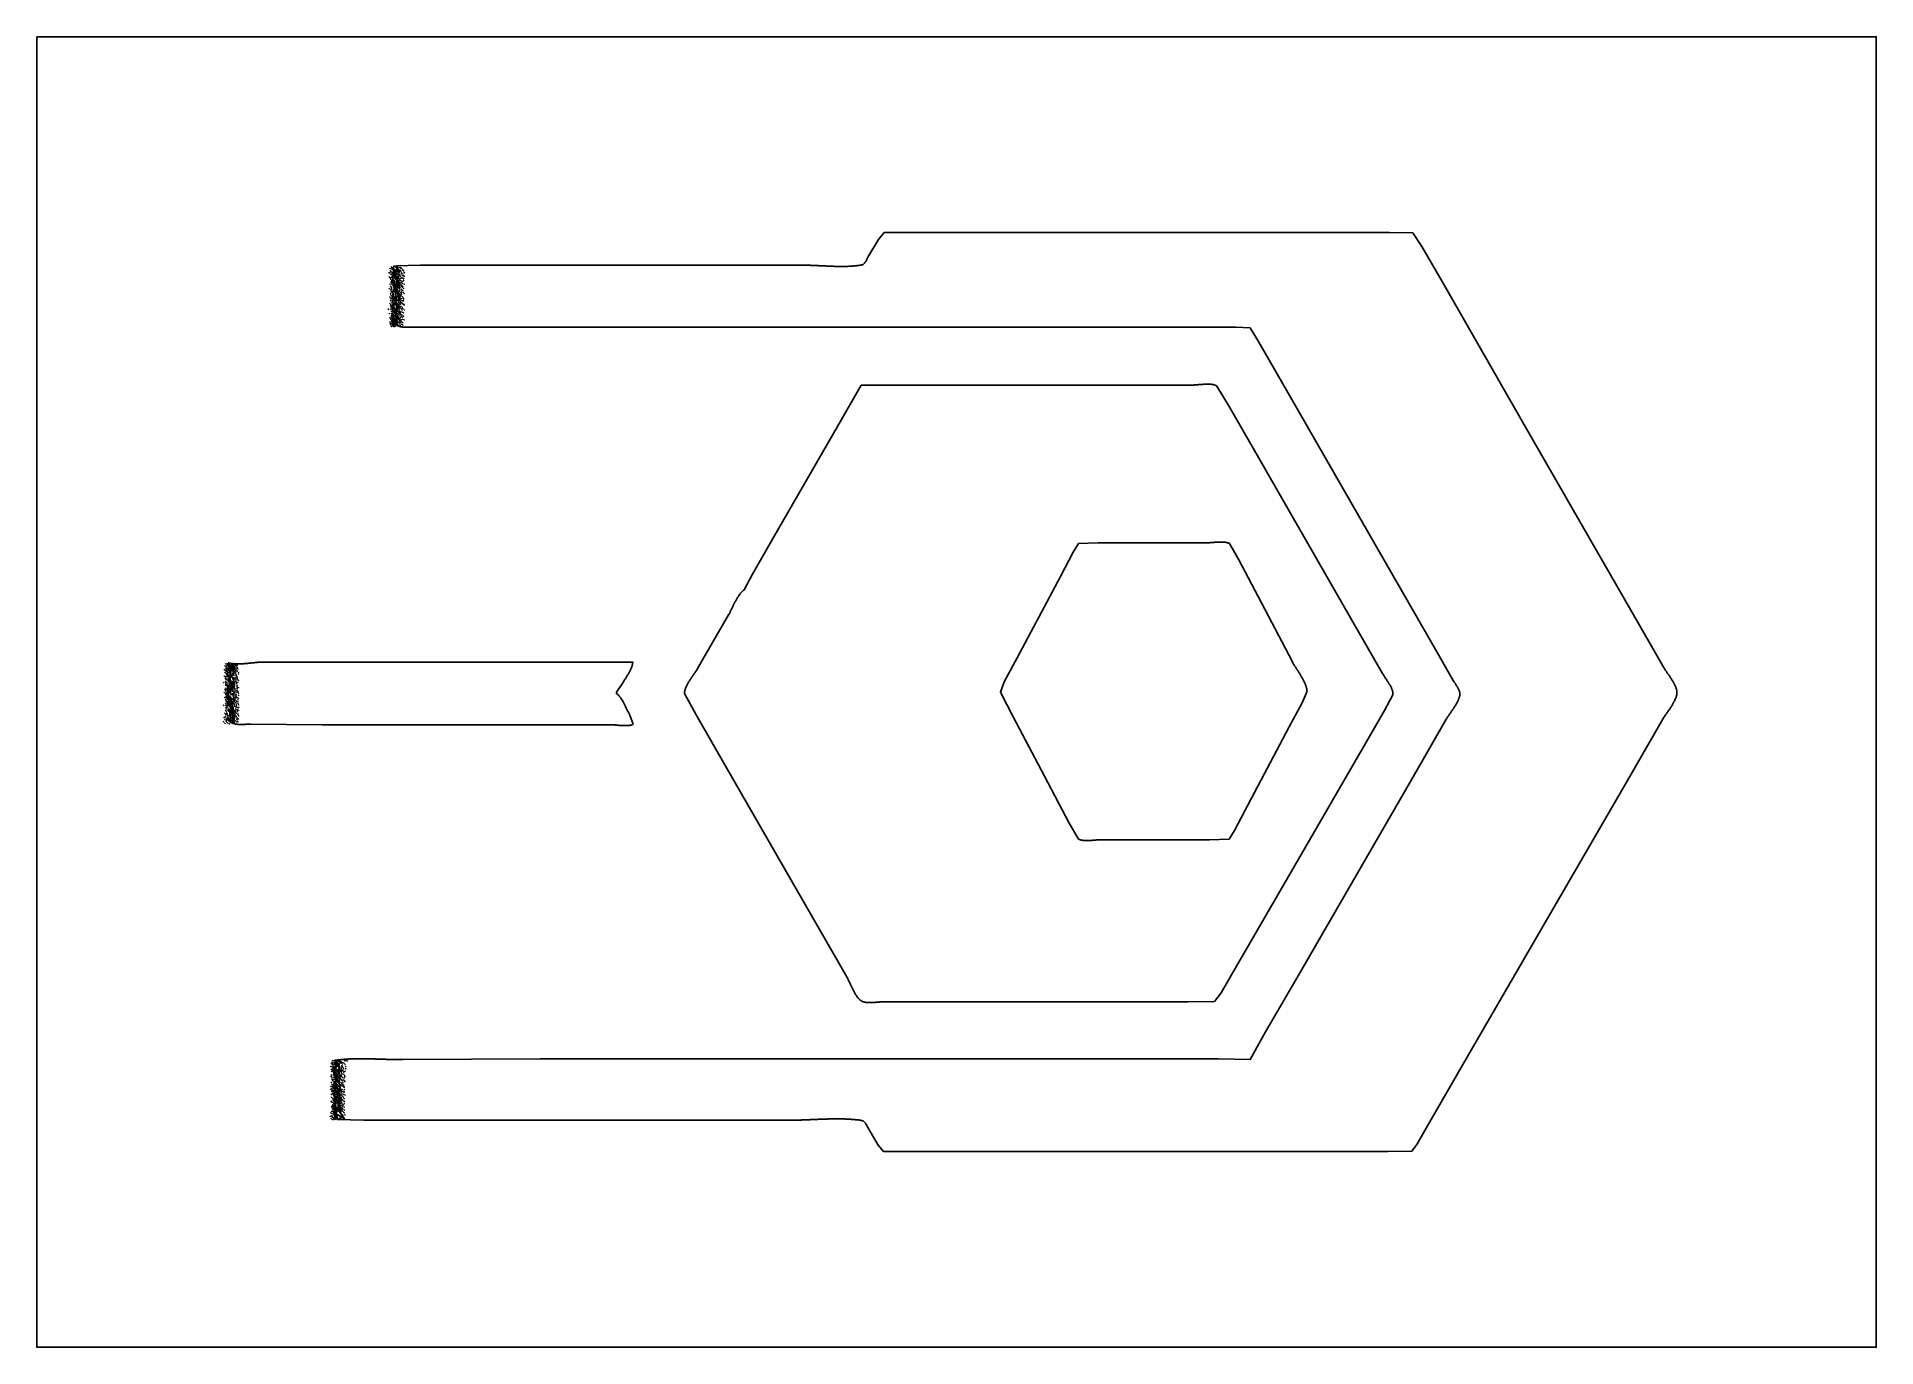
# Model space of a CAD drawing. Extents: x 0 to 2577, y 0 to 1836.
import ezdxf

# ---------------------------------------------------------------- set-up
doc = ezdxf.new("R2010")
doc.units = 0
doc.layers.add('C18', color=18, linetype='CONTINUOUS')
doc.layers.add('C7', color=7, linetype='CONTINUOUS')

msp = doc.modelspace()

# ---------------------------------------------------------------- linework, layer by layer
at = {"layer": 'C18'}
for points in [[(503, 1515), (505, 1511), (501, 1515), (499, 1512), (501, 1505), (502, 1504), (504, 1505), (499, 1505), (503, 1502), (499, 1502), (499, 1497), (502, 1489), (500, 1491), (502, 1486), (500, 1486), (502, 1478), (499, 1480), (499, 1474), (505, 1467), (497, 1470), (501, 1469), (503, 1466), (501, 1466), (503, 1463), (500, 1467), (498, 1465), (502, 1460), (499, 1462), (500, 1457), (502, 1454), (496, 1459), (499, 1453), (502, 1451), (498, 1452), (504, 1447), (501, 1445), (498, 1449), (498, 1446), (502, 1439), (499, 1442), (500, 1437), (502, 1437), (502, 1434), (497, 1438), (501, 1430), (504, 1432), (504.7041, 1431.5529), (505.4542, 1431.1514), (506.247, 1430.7934), (507.0793, 1430.4764), (507.9478, 1430.1981), (508.8492, 1429.9562), (509.7804, 1429.7484), (510.7379, 1429.5724), (511.7186, 1429.4258), (512.7192, 1429.3063), (513.7365, 1429.2117), (514.7671, 1429.1395), (515.8079, 1429.0874), (516.8555, 1429.0532), (517.9067, 1429.0345), (518.9583, 1429.0291), (520.0069, 1429.0344), (521.0493, 1429.0484), (522.0823, 1429.0686), (523.1026, 1429.0926), (524.1069, 1429.1183), (525.092, 1429.1433), (526.0546, 1429.1652), (526.9914, 1429.1817), (527.8993, 1429.1905), (528.7748, 1429.1894), (529.6149, 1429.1759), (597, 1429), (845, 1429), (1465, 1429), (1634, 1429), (1680, 1429), (1699.736084, 1428.011597), (1712.27002, 1408.003906), (1742, 1356.281616), (1853.579468, 1161.910522), (1957.513916, 980.714478), (1984.424316, 934.169739), (1984.8536, 933.4786), (1985.3225, 932.7496), (1985.8248, 931.9857), (1986.3546, 931.1899), (1986.9058, 930.3651), (1987.4727, 929.5144), (1988.049, 928.6408), (1988.629, 927.7473), (1989.2065, 926.8369), (1989.7757, 925.9126), (1990.3305, 924.9774), (1990.865, 924.0343), (1991.3732, 923.0863), (1991.8491, 922.1365), (1992.2868, 921.1878), (1992.6802, 920.2433), (1993.0234, 919.3059), (1993.3105, 918.3786), (1993.5353, 917.4646), (1993.6921, 916.5666), (1993.7747, 915.6879), (1993.7772, 914.8313), (1993.6937, 914), (1993.5424, 913.1482), (1993.3565, 912.2907), (1993.1375, 911.428), (1992.8866, 910.5606), (1992.6053, 909.6887), (1992.295, 908.8129), (1991.9571, 907.9336), (1991.5931, 907.0512), (1991.2043, 906.1661), (1990.7921, 905.2788), (1990.358, 904.3897), (1989.9034, 903.4992), (1989.4297, 902.6078), (1988.9383, 901.7158), (1988.4306, 900.8237), (1987.908, 899.932), (1987.3719, 899.041), (1986.8237, 898.1512), (1986.2649, 897.263), (1985.6969, 896.3769), (1985.121, 895.4932), (1984.5387, 894.6124), (1983.9514, 893.7349), (1983.3605, 892.8612), (1982.7674, 891.9917), (1982.1735, 891.1267), (1981.5803, 890.2668), (1980.9891, 889.4124), (1980.4013, 888.5638), (1979.8184, 887.7216), (1979.2418, 886.8861), (1978.6729, 886.0578), (1978.1131, 885.237), (1977.5637, 884.4243), (1977.0263, 883.6201), (1976.5022, 882.8247), (1975.9929, 882.0387), (1975.4997, 881.2623), (1975.024, 880.4962), (1974.5674, 879.7406), (1974.1311, 878.9961), (1926.225342, 796), (1767, 520.169739), (1721.575684, 442.088745), (1700, 403), (1655, 404), (1564, 404), (1270, 404), (705, 404), (513, 403.003845), (512.0175, 402.995), (511.0338, 402.9889), (510.0488, 402.9854), (509.0626, 402.9843), (508.0751, 402.9856), (507.0864, 402.9892), (506.0966, 402.995), (505.1056, 403.003), (504.1135, 403.013), (503.1204, 403.0249), (502.1262, 403.0387), (501.131, 403.0543), (500.1348, 403.0716), (499.1376, 403.0905), (498.1396, 403.1109), (497.1406, 403.1328), (496.1408, 403.1559), (495.1402, 403.1804), (494.1387, 403.206), (493.1365, 403.2327), (492.1336, 403.2604), (491.1299, 403.2891), (490.1256, 403.3185), (489.1206, 403.3487), (488.115, 403.3795), (487.1088, 403.411), (486.1021, 403.4429), (485.0948, 403.4751), (484.087, 403.5077), (483.0788, 403.5406), (482.0701, 403.5735), (481.0611, 403.6065), (480.0516, 403.6395), (479.0418, 403.6723), (478.0317, 403.7049), (477.0213, 403.7372), (476.0107, 403.7692), (474.9998, 403.8007), (473.9888, 403.8316), (472.9775, 403.8618), (471.9662, 403.8914), (470.9547, 403.9201), (469.9432, 403.9479), (468.9317, 403.9747), (467.9201, 404.0005), (466.9085, 404.025), (465.897, 404.0484), (464.8856, 404.0703), (463.8743, 404.0909), (462.8631, 404.11), (461.8521, 404.1274), (460.8414, 404.1432), (459.8308, 404.1572), (458.8205, 404.1693), (457.8105, 404.1796), (456.8008, 404.1877), (455.7915, 404.1938), (454.7826, 404.1976), (453.774, 404.1992), (452.766, 404.1984), (451.7584, 404.1951), (450.7513, 404.1893), (449.7447, 404.1808), (448.7387, 404.1696), (447.7333, 404.1556), (446.7286, 404.1387), (445.7244, 404.1189), (444.721, 404.0959), (443.7183, 404.0698), (442.7164, 404.0405), (441.7152, 404.0078), (440.7148, 403.9717), (439.7153, 403.9321), (438.7167, 403.889), (437.7189, 403.8421), (436.7221, 403.7915), (435.7263, 403.737), (434.7314, 403.6786), (433.7375, 403.6162), (432.7448, 403.5497), (431.7531, 403.479), (430.7625, 403.404), (429.773, 403.3246), (428.7847, 403.2408), (427.7977, 403.1524), (426.8118, 403.0594), (425.8273, 402.9617), (424.844, 402.8592), (423.8621, 402.7518), (422.8815, 402.6394), (421.9023, 402.522), (420.9245, 402.3994), (419.9482, 402.2716), (418.9733, 402.1385), (418, 402), (421, 399), (418, 400), (420, 395), (418, 398), (419, 390), (416, 392), (419, 387), (415, 390), (418, 382), (419, 385), (422, 379), (418, 381), (422, 374), (417, 375), (422, 372), (417, 372), (417, 369), (420, 367), (417, 367), (418, 364), (414, 366), (417, 361), (418.0661, 361.1324), (418.7312, 361.0603), (419.0433, 360.8491), (419.0509, 360.5644), (418.8021, 360.2716), (418.3452, 360.0363), (417.7284, 359.9239), (417, 360), (417, 354), (421, 354), (420, 346), (417, 353), (419, 342), (415, 347), (419, 338), (417, 340), (417.0861, 339.3403), (417.1474, 338.6202), (417.1971, 337.872), (417.2486, 337.1283), (417.3153, 336.4216), (417.4106, 335.7844), (417.5478, 335.2492), (417.7403, 334.8484), (418.0015, 334.6147), (418.3446, 334.5805), (418.7832, 334.7783), (419.3305, 335.2406), (420, 336), (420, 331), (416, 334), (417, 328), (418, 319), (419, 325), (420, 320), (421, 319), (458, 318), (553, 318), (843, 318), (1053, 318), (1053.9709, 318.0012), (1054.9437, 318.0049), (1055.9183, 318.011), (1056.8948, 318.0193), (1057.8731, 318.0299), (1058.8531, 318.0426), (1059.8349, 318.0574), (1060.8182, 318.0742), (1061.8032, 318.0929), (1062.7898, 318.1135), (1063.778, 318.1358), (1064.7676, 318.1598), (1065.7587, 318.1855), (1066.7512, 318.2126), (1067.7451, 318.2413), (1068.7403, 318.2714), (1069.7369, 318.3027), (1070.7347, 318.3354), (1071.7337, 318.3692), (1072.7339, 318.4041), (1073.7353, 318.44), (1074.7377, 318.4769), (1075.7412, 318.5146), (1076.7458, 318.5531), (1077.7513, 318.5924), (1078.7577, 318.6323), (1079.7651, 318.6728), (1080.7733, 318.7138), (1081.7823, 318.7552), (1082.7922, 318.7969), (1083.8027, 318.839), (1084.814, 318.8812), (1085.8259, 318.9235), (1086.8385, 318.9659), (1087.8516, 319.0083), (1088.8653, 319.0506), (1089.8795, 319.0927), (1090.8941, 319.1345), (1091.9092, 319.1761), (1092.9246, 319.2172), (1093.9404, 319.2578), (1094.9565, 319.2979), (1095.9728, 319.3374), (1096.9894, 319.3762), (1098.0061, 319.4142), (1099.023, 319.4513), (1100.04, 319.4875), (1101.0571, 319.5228), (1102.0741, 319.5569), (1103.0912, 319.5899), (1104.1082, 319.6217), (1105.1251, 319.6522), (1106.1418, 319.6813), (1107.1584, 319.709), (1108.1748, 319.7351), (1109.1909, 319.7596), (1110.2067, 319.7825), (1111.2221, 319.8036), (1112.2372, 319.8229), (1113.2519, 319.8403), (1114.2661, 319.8558), (1115.2798, 319.8691), (1116.293, 319.8804), (1117.3056, 319.8895), (1118.3175, 319.8963), (1119.3289, 319.9007), (1120.3395, 319.9027), (1121.3494, 319.9023), (1122.3584, 319.8992), (1123.3667, 319.8935), (1124.3741, 319.8851), (1125.3807, 319.8739), (1126.3862, 319.8598), (1127.3908, 319.8428), (1128.3944, 319.8228), (1129.397, 319.7996), (1130.3984, 319.7733), (1131.3987, 319.7438), (1132.3978, 319.7109), (1133.3957, 319.6746), (1134.3923, 319.6349), (1135.3876, 319.5916), (1136.3816, 319.5447), (1137.3742, 319.4941), (1138.3654, 319.4398), (1139.3551, 319.3816), (1140.3434, 319.3194), (1141.3301, 319.2533), (1142.3152, 319.1831), (1143.2987, 319.1088), (1144.2805, 319.0303), (1145.2607, 318.9474), (1146.239, 318.8602), (1147.2157, 318.7686), (1148.1905, 318.6724), (1149.1634, 318.5716), (1150.1344, 318.4662), (1151.1035, 318.356), (1152.0707, 318.2411), (1153.0358, 318.1212), (1153.9988, 317.9963), (1154.9598, 317.8665), (1155.9691, 317.6651), (1156.8871, 317.3591), (1157.7217, 316.9575), (1158.4806, 316.4694), (1159.1718, 315.9039), (1159.8032, 315.2702), (1160.3827, 314.5774), (1160.9181, 313.8346), (1161.4174, 313.0509), (1161.8883, 312.2353), (1162.3389, 311.3971), (1162.7769, 310.5454), (1163.2104, 309.6892), (1163.647, 308.8377), (1164.0949, 308), (1178.561768, 283.000763), (1186.188232, 274.278534), (1220, 274), (1292, 274), (1520, 274), (1811, 274), (1893, 274), (1926.620361, 274.603394), (1933.551025, 284.169769), (1948.365723, 310.014648), (2009.583374, 416.170532), (2123.513916, 612.949829), (2226.499268, 790.910522), (2278.733643, 881), (2279.1186, 881.6355), (2279.5324, 882.2975), (2279.9732, 882.9848), (2280.439, 883.6962), (2280.9279, 884.4306), (2281.438, 885.1868), (2281.9675, 885.9637), (2282.5143, 886.76), (2283.0767, 887.5747), (2283.6527, 888.4066), (2284.2404, 889.2545), (2284.8379, 890.1173), (2285.4433, 890.9937), (2286.0547, 891.8828), (2286.6702, 892.7832), (2287.288, 893.6939), (2287.906, 894.6137), (2288.5224, 895.5414), (2289.1354, 896.4758), (2289.7429, 897.4159), (2290.3431, 898.3604), (2290.9341, 899.3083), (2291.514, 900.2582), (2292.0809, 901.2092), (2292.6329, 902.1599), (2293.1681, 903.1094), (2293.6846, 904.0564), (2294.1805, 904.9997), (2294.6538, 905.9382), (2295.1027, 906.8707), (2295.5253, 907.7962), (2295.9197, 908.7133), (2296.284, 909.621), (2296.6163, 910.5182), (2296.9146, 911.4036), (2297.1771, 912.2761), (2297.4019, 913.1345), (2297.587, 913.9777), (2297.7306, 914.8046), (2297.8308, 915.6139), (2297.8856, 916.4045), (2297.8933, 917.1753), (2297.8518, 917.9251), (2297.7591, 918.7275), (2297.6258, 919.5456), (2297.4534, 920.3782), (2297.2437, 921.2246), (2296.9983, 922.0837), (2296.7189, 922.9546), (2296.4071, 923.8364), (2296.0647, 924.7281), (2295.6933, 925.6288), (2295.2946, 926.5375), (2294.8703, 927.4534), (2294.422, 928.3754), (2293.9514, 929.3026), (2293.4601, 930.2342), (2292.9499, 931.1691), (2292.4224, 932.1064), (2291.8794, 933.0452), (2291.3223, 933.9845), (2290.753, 934.9234), (2290.1732, 935.861), (2289.5844, 936.7963), (2288.9883, 937.7284), (2288.3867, 938.6563), (2287.7811, 939.5791), (2287.1734, 940.4958), (2286.5651, 941.4056), (2285.9579, 942.3074), (2285.3535, 943.2004), (2284.7535, 944.0836), (2284.1597, 944.9561), (2283.5737, 945.8169), (2282.9971, 946.665), (2282.4317, 947.4996), (2281.8792, 948.3197), (2281.3411, 949.1244), (2280.8192, 949.9127), (2280.3151, 950.6836), (2279.8305, 951.4363), (2279.3672, 952.1699), (2278.9266, 952.8832), (2278.5107, 953.5756), (2233.036377, 1032.714478), (2085.283936, 1290), (1968.709839, 1492.964478), (1940.373413, 1542.014648), (1927.674316, 1561.396606), (1895, 1562), (1817, 1562), (1543, 1562), (1298, 1562), (1222, 1562), (1187.129639, 1561.686035), (1179.084106, 1552.035522), (1164.421387, 1527), (1163.9936, 1526.229), (1163.5662, 1525.4212), (1163.1344, 1524.5871), (1162.6934, 1523.7372), (1162.2384, 1522.8821), (1161.7648, 1522.0324), (1161.2677, 1521.1985), (1160.7424, 1520.3911), (1160.1842, 1519.6206), (1159.5884, 1518.8976), (1158.9501, 1518.2327), (1158.2647, 1517.6364), (1157.5274, 1517.1192), (1156.7334, 1516.6918), (1155.8781, 1516.3645), (1154.9567, 1516.1481), (1154.0106, 1515.9962), (1153.0609, 1515.8516), (1152.1077, 1515.7142), (1151.151, 1515.5839), (1150.191, 1515.4605), (1149.2277, 1515.3438), (1148.2612, 1515.2339), (1147.2917, 1515.1304), (1146.3191, 1515.0333), (1145.3436, 1514.9424), (1144.3653, 1514.8576), (1143.3842, 1514.7788), (1142.4004, 1514.7059), (1141.4141, 1514.6386), (1140.4253, 1514.5769), (1139.434, 1514.5206), (1138.4405, 1514.4696), (1137.4447, 1514.4237), (1136.4467, 1514.3829), (1135.4467, 1514.3469), (1134.4447, 1514.3157), (1133.4408, 1514.2891), (1132.4351, 1514.267), (1131.4277, 1514.2492), (1130.4187, 1514.2356), (1129.4081, 1514.2261), (1128.396, 1514.2205), (1127.3826, 1514.2187), (1126.3679, 1514.2206), (1125.352, 1514.226), (1124.3349, 1514.2347), (1123.3169, 1514.2468), (1122.2978, 1514.2619), (1121.278, 1514.2801), (1120.2573, 1514.3011), (1119.236, 1514.3248), (1118.214, 1514.351), (1117.1916, 1514.3797), (1116.1687, 1514.4108), (1115.1455, 1514.4439), (1114.122, 1514.4792), (1113.0983, 1514.5163), (1112.0746, 1514.5552), (1111.0509, 1514.5957), (1110.0272, 1514.6377), (1109.0037, 1514.681), (1107.9805, 1514.7256), (1106.9577, 1514.7712), (1105.9352, 1514.8178), (1104.9133, 1514.8652), (1103.892, 1514.9133), (1102.8713, 1514.962), (1101.8515, 1515.011), (1100.8325, 1515.0603), (1099.8145, 1515.1097), (1098.7974, 1515.1592), (1097.7816, 1515.2085), (1096.7669, 1515.2575), (1095.7535, 1515.3061), (1094.7415, 1515.3542), (1093.7309, 1515.4016), (1092.7219, 1515.4482), (1091.7145, 1515.4938), (1090.7089, 1515.5384), (1089.7051, 1515.5817), (1088.7031, 1515.6237), (1087.7032, 1515.6642), (1086.7053, 1515.703), (1085.7095, 1515.7401), (1084.716, 1515.7753), (1083.7249, 1515.8084), (1082.7361, 1515.8394), (1081.7498, 1515.8681), (1080.7661, 1515.8943), (1079.7851, 1515.918), (1078.8069, 1515.9389), (1077.8314, 1515.957), (1076.8589, 1515.9721), (1075.8895, 1515.9841), (1074.9231, 1515.9928), (1073.9599, 1515.9981), (1073, 1516), (903, 1516), (626, 1516), (537.000793, 1515.996948), (503, 1515)], [(493, 1506), (494, 1505), (493, 1506)], [(493, 1500), (494, 1499), (493, 1500)], [(494, 1512), (495, 1511), (494, 1512)], [(495, 1509), (496, 1508), (495, 1509)], [(495, 1507), (496, 1506), (495, 1507)], [(495, 1504), (496, 1503), (495, 1504)], [(495, 1499), (496, 1498), (495, 1499)], [(495, 1497), (497, 1495), (495, 1497)], [(496, 1514), (497, 1513), (496, 1514)], [(496, 1512), (500, 1508), (496, 1512)], [(497, 1507), (498, 1506), (497, 1507)], [(497, 1505), (498, 1504), (497, 1505)], [(497, 1503), (498, 1502), (497, 1503)], [(497, 1501), (498, 1500), (497, 1501)], [(497, 1499), (498, 1498), (497, 1499)], [(499, 1514), (500, 1513), (499, 1514)], [(499, 1507), (500, 1506), (499, 1507)], [(499, 1496), (501, 1494), (499, 1496)], [(504, 1501), (503, 1499), (505, 1499), (504, 1501)], [(493, 1484), (494, 1483), (493, 1484)], [(494, 1490), (495, 1489), (494, 1490)], [(494, 1472), (495, 1471), (494, 1472)], [(495, 1487), (496, 1486), (495, 1487)], [(495, 1482), (496, 1481), (495, 1482)], [(495, 1477), (496, 1476), (495, 1477)], [(495, 1475), (496, 1474), (495, 1475)], [(495, 1470), (496, 1469), (495, 1470)], [(496, 1494), (497, 1493), (496, 1494)], [(496, 1492), (497, 1491), (496, 1492)], [(496, 1480), (500, 1475), (496, 1480)], [(497, 1490), (500, 1487), (497, 1490)], [(497, 1486), (497, 1482), (497, 1486)], [(497, 1474), (498, 1473), (497, 1474)], [(497, 1472), (498, 1471), (497, 1472)], [(498, 1494), (499, 1493), (498, 1494)], [(498, 1492), (499, 1491), (498, 1492)], [(499, 1482), (500, 1481), (499, 1482)], [(499, 1472), (500, 1471), (499, 1472)], [(500, 1493), (501, 1492), (500, 1493)], [(502.666656, 1473.666626), (503.333344, 1473.333374), (502.666656, 1473.666626)], [(503, 1484), (505, 1482), (503, 1484)], [(492, 1455), (493, 1454), (492, 1455)], [(493, 1449), (494, 1448), (493, 1449)], [(494, 1463), (495, 1462), (494, 1463)], [(495, 1467), (496, 1466), (495, 1467)], [(495, 1461), (496, 1460), (495, 1461)], [(495, 1455), (496, 1454), (495, 1455)], [(496, 1452), (497, 1451), (496, 1452)], [(496, 1449), (497, 1448), (496, 1449)], [(496, 1446), (497, 1445), (496, 1446)], [(496, 1444), (497, 1443), (496, 1444)], [(497, 1468), (498, 1467), (497, 1468)], [(497, 1464), (498, 1463), (497, 1464)], [(497, 1461), (499, 1459), (497, 1461)], [(497, 1455), (498, 1454), (497, 1455)], [(499, 1444), (500, 1443), (499, 1444)], [(503, 1451), (502, 1449), (503, 1451)], [(504, 1457), (504, 1455), (506, 1455), (504, 1457)], [(494, 1443), (495, 1442), (494, 1443)], [(494, 1437), (495, 1436), (494, 1437)], [(495, 1441), (497, 1439), (495, 1441)], [(495, 1435), (496, 1434), (495, 1435)], [(495, 1433), (496, 1432), (495, 1433)], [(496, 1431), (497, 1430), (496, 1431)], [(497, 1442), (498, 1441), (497, 1442)], [(497, 1434), (498, 1433), (497, 1434)], [(498, 1440), (499, 1439), (498, 1440)], [(498, 1432), (500, 1430), (498, 1432)], [(1155, 1348), (1121.860352, 1290), (1032.460693, 1135.285522), (1002.48999, 1083.089478), (991, 1061), (990.3516, 1060.5519), (989.7089, 1060.0597), (989.0721, 1059.5252), (988.441, 1058.9504), (987.8158, 1058.3371), (987.1964, 1057.6872), (986.5831, 1057.0027), (985.9757, 1056.2855), (985.3744, 1055.5373), (984.7792, 1054.7603), (984.1901, 1053.9562), (983.6072, 1053.1269), (983.0305, 1052.2744), (982.4601, 1051.4006), (981.8961, 1050.5074), (981.3384, 1049.5966), (980.7872, 1048.6702), (980.2424, 1047.7301), (979.7041, 1046.7782), (979.1724, 1045.8164), (978.6473, 1044.8465), (978.1288, 1043.8705), (977.6171, 1042.8904), (977.1121, 1041.9079), (976.6139, 1040.9251), (976.1226, 1039.9437), (975.6382, 1038.9658), (975.1607, 1037.9931), (974.6901, 1037.0277), (974.2267, 1036.0714), (973.7702, 1035.1262), (973.321, 1034.1938), (972.8789, 1033.2763), (972.444, 1032.3755), (972.0164, 1031.4933), (971.5961, 1030.6317), (971.1832, 1029.7926), (970.7777, 1028.9777), (970.3796, 1028.1892), (969.9891, 1027.4287), (969.6061, 1026.6984), (969.2307, 1026), (925.869629, 951), (925.5063, 950.3796), (925.1102, 949.7291), (924.6836, 949.0499), (924.2286, 948.3434), (923.7475, 947.6109), (923.2424, 946.8541), (922.7156, 946.0741), (922.1692, 945.2726), (921.6055, 944.4508), (921.0267, 943.6103), (920.4349, 942.7524), (919.8324, 941.8786), (919.2214, 940.9903), (918.6041, 940.0889), (917.9827, 939.1758), (917.3593, 938.2525), (916.7363, 937.3203), (916.1158, 936.3808), (915.4999, 935.4353), (914.891, 934.4852), (914.2912, 933.532), (913.7027, 932.5771), (913.1277, 931.6219), (912.5685, 930.6678), (912.0272, 929.7163), (911.506, 928.7687), (911.0072, 927.8266), (910.5329, 926.8913), (910.0853, 925.9642), (909.6667, 925.0468), (909.2793, 924.1404), (908.9252, 923.2466), (908.6067, 922.3668), (908.3259, 921.5022), (908.0851, 920.6545), (907.8865, 919.8249), (907.7323, 919.015), (907.6246, 918.2261), (907.5658, 917.4597), (907.5579, 916.7172), (907.6033, 916), (923.908936, 886), (965.941345, 812.830261), (1095.98999, 586), (1135.36499, 517.804016), (1135.7579, 517.0696), (1136.1546, 516.3057), (1136.5552, 515.5141), (1136.9598, 514.6969), (1137.3686, 513.8558), (1137.7818, 512.993), (1138.1995, 512.1104), (1138.622, 511.2099), (1139.0493, 510.2934), (1139.4817, 509.3631), (1139.9194, 508.4207), (1140.3624, 507.4683), (1140.811, 506.5079), (1141.2654, 505.5413), (1141.7257, 504.5706), (1142.192, 503.5977), (1142.6647, 502.6245), (1143.1437, 501.6531), (1143.6294, 500.6854), (1144.1218, 499.7233), (1144.6212, 498.7688), (1145.1277, 497.8238), (1145.6415, 496.8904), (1146.1627, 495.9704), (1146.6916, 495.0659), (1147.2283, 494.1788), (1147.7729, 493.311), (1148.3257, 492.4646), (1148.8868, 491.6414), (1149.4564, 490.8435), (1150.0347, 490.0727), (1150.6218, 489.3311), (1151.2179, 488.6206), (1151.8231, 487.9431), (1152.4377, 487.3007), (1153.0619, 486.6953), (1153.6957, 486.1288), (1154.3394, 485.6033), (1154.9349, 485.1851), (1155.5891, 484.8085), (1156.2983, 484.4718), (1157.0593, 484.173), (1157.8686, 483.9105), (1158.7227, 483.6825), (1159.6183, 483.487), (1160.552, 483.3224), (1161.5203, 483.1869), (1162.5199, 483.0786), (1163.5472, 482.9958), (1164.599, 482.9367), (1165.6717, 482.8994), (1166.762, 482.8823), (1167.8664, 482.8834), (1168.9816, 482.9011), (1170.1042, 482.9335), (1171.2306, 482.9788), (1172.3575, 483.0353), (1173.4815, 483.1011), (1174.5992, 483.1744), (1175.7072, 483.2535), (1176.802, 483.3366), (1177.8802, 483.4219), (1178.9384, 483.5075), (1179.9733, 483.5918), (1180.9813, 483.6728), (1181.9591, 483.7488), (1182.9033, 483.8181), (1183.8104, 483.8788), (1184.677, 483.9291), (1185.4998, 483.9673), (1186.2752, 483.9915), (1187, 484), (1276, 484), (1534, 484), (1613, 484), (1649.895752, 484.317902), (1659.48999, 496.714508), (1681, 533.960632), (1762.650513, 675), (1862, 846.84491), (1888.199829, 892), (1899.848755, 914.089478), (1899.8974, 914.9058), (1899.8907, 915.7368), (1899.8312, 916.581), (1899.7214, 917.4376), (1899.5638, 918.3052), (1899.3611, 919.1829), (1899.1157, 920.0695), (1898.8302, 920.9639), (1898.5072, 921.865), (1898.1492, 922.7717), (1897.7587, 923.6828), (1897.3384, 924.5973), (1896.8907, 925.514), (1896.4183, 926.4318), (1895.9236, 927.3497), (1895.4093, 928.2665), (1894.8778, 929.181), (1894.3317, 930.0923), (1893.7737, 930.9991), (1893.2061, 931.9004), (1892.6316, 932.7951), (1892.0528, 933.682), (1891.4721, 934.56), (1890.8922, 935.428), (1890.3155, 936.285), (1889.7447, 937.1297), (1889.1823, 937.9612), (1888.6308, 938.7782), (1888.0927, 939.5796), (1887.5708, 940.3645), (1887.0674, 941.1315), (1886.5851, 941.8797), (1886.1266, 942.6079), (1885.6943, 943.315), (1885.2908, 944), (1842.510864, 1018.575623), (1707.685181, 1253.196045), (1670.628906, 1318), (1653.211426, 1346.682129), (1652.6196, 1347.0676), (1651.9743, 1347.4167), (1651.2784, 1347.7308), (1650.5348, 1348.0114), (1649.7463, 1348.2598), (1648.9159, 1348.4776), (1648.0462, 1348.6663), (1647.1404, 1348.8272), (1646.2012, 1348.9619), (1645.2314, 1349.0717), (1644.234, 1349.1583), (1643.2118, 1349.223), (1642.1677, 1349.2672), (1641.1046, 1349.2925), (1640.0253, 1349.3003), (1638.9327, 1349.2921), (1637.8297, 1349.2693), (1636.7191, 1349.2333), (1635.6039, 1349.1857), (1634.4868, 1349.128), (1633.3708, 1349.0614), (1632.2587, 1348.9876), (1631.1534, 1348.908), (1630.0578, 1348.824), (1628.9747, 1348.7372), (1627.907, 1348.6489), (1626.8576, 1348.5606), (1625.8293, 1348.4738), (1624.8251, 1348.3899), (1623.8477, 1348.3104), (1622.9001, 1348.2368), (1621.9851, 1348.1705), (1621.1056, 1348.113), (1620.2645, 1348.0657), (1619.4646, 1348.0302), (1618.7088, 1348.0077), (1618, 1348), (1522, 1348), (1155, 1348)], [(263, 955), (264, 954), (263, 955)], [(264, 958), (265, 957), (264, 958)], [(268, 959), (270, 955), (267, 955), (271, 953), (266, 951), (268, 941), (270, 939), (266, 940), (272, 939), (269, 937), (270, 934), (267, 935), (273, 928), (268, 927), (270, 929), (271, 926), (269, 926), (270, 917), (267, 924), (268, 914), (270, 912), (273, 909), (270, 911), (272, 907), (271, 906), (265, 911), (272, 902), (268, 905), (269, 900), (271, 902), (272, 898), (268, 899), (271, 898), (272, 892), (270.8158, 891.7955), (269.91, 891.7435), (269.279, 891.8909), (268.9193, 892.2847), (268.8275, 892.972), (269, 894), (268.1433, 893.0265), (267.8095, 892.2989), (268.0039, 891.7581), (268.7322, 891.3448), (270, 891), (272, 878), (270, 881), (267, 881), (267.3715, 880.1749), (267.7905, 879.4034), (268.2551, 878.6837), (268.7634, 878.0142), (269.3134, 877.3931), (269.9032, 876.8188), (270.531, 876.2896), (271.1948, 875.8037), (271.8927, 875.3595), (272.6228, 874.9553), (273.3831, 874.5893), (274.1718, 874.26), (274.987, 873.9655), (275.8267, 873.7042), (276.689, 873.4743), (277.572, 873.2743), (278.4738, 873.1024), (279.3924, 872.9568), (280.3261, 872.836), (281.2728, 872.7382), (282.2306, 872.6617), (283.1976, 872.6048), (284.172, 872.5658), (285.1517, 872.543), (286.1349, 872.5348), (287.1197, 872.5393), (288.1042, 872.555), (289.0864, 872.5802), (290.0644, 872.613), (291.0363, 872.652), (292.0002, 872.6952), (292.9543, 872.7411), (293.8965, 872.788), (294.8249, 872.8341), (295.7377, 872.8777), (296.6329, 872.9172), (297.5087, 872.9509), (298.3631, 872.9771), (299.1941, 872.994), (300, 873), (400, 872), (723, 872), (806, 872), (806.6587, 871.9905), (807.3837, 871.9636), (808.1699, 871.9213), (809.0126, 871.8657), (809.9069, 871.799), (810.8478, 871.7231), (811.8307, 871.6402), (812.8506, 871.5524), (813.9026, 871.4617), (814.9819, 871.3704), (816.0836, 871.2804), (817.2029, 871.1938), (818.3349, 871.1128), (819.4747, 871.0394), (820.6175, 870.9758), (821.7584, 870.9239), (822.8926, 870.886), (824.0152, 870.8641), (825.1214, 870.8603), (826.2062, 870.8767), (827.2649, 870.9154), (828.2925, 870.9785), (829.2842, 871.068), (830.2352, 871.1861), (831.1405, 871.3349), (831.9954, 871.5164), (832.7949, 871.7327), (833.5342, 871.986), (834.2085, 872.2783), (834.8129, 872.6117), (835.3425, 872.9884), (831.489197, 884.285522), (831.0631, 885.0324), (830.6376, 885.8062), (830.2123, 886.605), (829.7866, 887.4269), (829.3602, 888.2702), (828.9326, 889.1329), (828.5034, 890.0133), (828.072, 890.9095), (827.6382, 891.8196), (827.2014, 892.7418), (826.7612, 893.6743), (826.3172, 894.6152), (825.869, 895.5627), (825.416, 896.5149), (824.9579, 897.47), (824.4942, 898.4262), (824.0246, 899.3816), (823.5485, 900.3344), (823.0655, 901.2827), (822.5752, 902.2246), (822.0771, 903.1584), (821.5708, 904.0823), (821.0559, 904.9942), (820.532, 905.8925), (819.9985, 906.7753), (819.4551, 907.6407), (818.9014, 908.4868), (818.3368, 909.312), (817.7609, 910.1142), (817.1734, 910.8917), (816.5737, 911.6426), (815.9615, 912.3651), (815.3363, 913.0573), (814.6977, 913.7174), (814.0451, 914.3436), (813.3783, 914.934), (812.6967, 915.4867), (812, 916), (812, 918), (820, 929.285522), (820.4499, 930.0626), (820.9179, 930.8497), (821.4022, 931.6466), (821.9011, 932.4527), (822.4127, 933.2677), (822.9353, 934.0912), (823.4673, 934.9229), (824.0067, 935.7624), (824.552, 936.6092), (825.1012, 937.4631), (825.6527, 938.3237), (826.2047, 939.1906), (826.7554, 940.0633), (827.3031, 940.9416), (827.8461, 941.825), (828.3825, 942.7133), (828.9106, 943.6059), (829.4287, 944.5026), (829.935, 945.4029), (830.4278, 946.3065), (830.9053, 947.213), (831.3657, 948.1221), (831.8073, 949.0333), (832.2283, 949.9463), (832.627, 950.8607), (833.0016, 951.7762), (833.3504, 952.6923), (833.6716, 953.6087), (833.9634, 954.525), (834.2242, 955.4408), (834.4521, 956.3558), (834.6454, 957.2696), (834.8023, 958.1818), (834.921, 959.092), (835, 960), (438, 960), (318, 959.999207), (317.1186, 959.9905), (316.2232, 959.9705), (315.3143, 959.9398), (314.3925, 959.8992), (313.4586, 959.8493), (312.513, 959.7908), (311.5564, 959.7243), (310.5895, 959.6505), (309.6128, 959.57), (308.6271, 959.4836), (307.6328, 959.3918), (306.6306, 959.2954), (305.6211, 959.195), (304.605, 959.0913), (303.5829, 958.985), (302.5554, 958.8766), (301.5231, 958.767), (300.4866, 958.6566), (299.4466, 958.5463), (298.4036, 958.4367), (297.3583, 958.3284), (296.3114, 958.2221), (295.2633, 958.1184), (294.2149, 958.0181), (293.1665, 957.9218), (292.119, 957.8302), (291.0729, 957.7439), (290.0288, 957.6636), (288.9874, 957.5899), (287.9492, 957.5236), (286.9149, 957.4652), (285.8852, 957.4155), (284.8605, 957.3751), (283.8416, 957.3447), (282.8291, 957.325), (281.8235, 957.3166), (280.8256, 957.3201), (279.8359, 957.3363), (278.855, 957.3658), (277.8836, 957.4093), (276.9223, 957.4674), (275.9716, 957.5408), (275.0323, 957.6302), (274.105, 957.7362), (273.1902, 957.8595), (272.2886, 958.0008), (271.4008, 958.1607), (270.5274, 958.3399), (269.669, 958.5391), (268.8264, 958.7589), (268, 959)], [(265, 955), (266, 954), (265, 955)], [(266, 958), (268, 956), (266, 958)], [(271, 955), (272, 954), (271, 955)], [(261, 932), (262, 931), (261, 932)], [(262, 950), (263, 949), (262, 950)], [(262, 941), (263, 940), (262, 941)], [(263, 946), (264, 945), (263, 946)], [(264, 951), (265, 950), (264, 951)], [(264, 948), (265, 947), (264, 948)], [(264, 940), (265, 939), (264, 940)], [(264, 938), (266, 935), (264, 938)], [(264, 933), (266, 931), (264, 933)], [(264, 930), (265, 929), (264, 930)], [(264, 928), (265, 927), (264, 928)], [(265, 953), (266, 952), (265, 953)], [(265, 945), (267, 941), (265, 945)], [(266, 947), (268, 945), (266, 947)], [(266, 929), (267, 928), (266, 929)], [(267, 937), (268, 936), (267, 937)], [(267, 931), (268, 930), (267, 931)], [(270, 949), (271, 942), (273, 950), (270, 949)], [(262, 918), (263, 917), (262, 918)], [(263, 922), (264, 921), (263, 922)], [(263, 911), (264, 910), (263, 911)], [(264, 924), (265, 923), (264, 924)], [(264, 920), (265, 919), (264, 920)], [(264, 917), (265, 916), (264, 917)], [(264, 915), (265, 914), (264, 915)], [(264, 908), (265, 907), (264, 908)], [(264, 903), (266, 901), (264, 903)], [(265, 922), (266, 921), (265, 922)], [(265, 906), (268, 902), (265, 906)], [(266, 927), (268, 925), (266, 927)], [(266, 918), (267, 917), (266, 918)], [(266, 916), (267, 915), (266, 916)], [(266, 914), (269, 910), (269, 913), (266, 914)], [(269, 909), (270, 908), (269, 909)], [(272, 920), (271, 915), (272, 920)], [(273, 927), (274, 926), (273, 927)], [(261, 900), (262, 899), (261, 900)], [(261, 877), (262, 876), (261, 877)], [(262, 883), (263, 882), (262, 883)], [(263, 889), (264, 888), (263, 889)], [(263, 880), (264, 879), (263, 880)], [(264, 900), (265, 899), (264, 900)], [(264, 893), (265, 892), (264, 893)], [(264, 887), (265, 886), (264, 887)], [(264, 884), (265, 883), (264, 884)], [(265, 897), (266, 896), (265, 897)], [(265, 895), (266, 894), (265, 895)], [(265, 891), (266, 890), (265, 891)], [(265, 881), (266, 880), (265, 881)], [(265, 879), (266, 878), (265, 879)], [(265, 877), (268, 874), (265, 877)], [(266, 899), (267, 898), (266, 899)], [(266, 889), (268, 884), (266, 889)], [(267, 901), (268, 900), (267, 901)], [(267, 883), (268, 882), (267, 883)], [(267.333344, 896.333313), (267.666656, 895.666687), (267.333344, 896.333313)], [(273, 898), (274, 897), (273, 898)], [(263, 875), (264, 874), (263, 875)], [(269, 874), (270, 873), (269, 874)], [(411, 394), (412, 393), (411, 394)], [(412, 398), (413, 397), (412, 398)], [(412, 390), (414, 388), (412, 390)], [(413, 400), (414, 399), (413, 400)], [(413, 394), (414, 393), (413, 394)], [(413, 387), (414, 386), (413, 387)], [(414, 402), (415, 401), (414, 402)], [(414, 398), (415, 397), (414, 398)], [(414, 396), (415, 395), (414, 396)], [(414, 392), (415, 391), (414, 392)], [(415, 394), (416, 393), (415, 394)], [(415, 387), (416, 386), (415, 387)], [(416, 402), (417, 401), (416, 402)], [(416, 397), (417, 396), (416, 397)], [(416.333344, 399.333344), (416.666656, 398.666656), (416.333344, 399.333344)], [(417, 394), (418, 393), (417, 394)], [(420, 387), (422, 385), (420, 387)], [(421.333344, 394.333344), (421.666656, 393.666656), (421.333344, 394.333344)], [(411, 362), (412, 361), (411, 362)], [(412, 382), (413, 381), (412, 382)], [(412, 380), (413, 379), (412, 380)], [(412, 372), (413, 371), (412, 372)], [(412, 366), (413, 365), (412, 366)], [(413, 378), (414, 377), (413, 378)], [(413, 376), (414, 375), (413, 376)], [(413, 369), (414, 368), (413, 369)], [(413, 363), (414, 362), (413, 363)], [(413, 361), (414, 360), (413, 361)], [(414, 374), (416, 372), (414, 374)], [(415, 385), (416, 384), (415, 385)], [(415, 383), (417, 380), (415, 383)], [(415, 379), (416, 378), (415, 379)], [(415, 376), (416, 375), (415, 376)], [(415, 370), (416, 369), (415, 370)], [(415, 368), (416, 367), (415, 368)], [(417, 379), (419, 376), (417, 379)], [(421, 367), (419, 363), (421, 367)], [(412, 355), (413, 354), (412, 355)], [(412, 351), (413, 350), (412, 351)], [(412, 345), (414, 343), (412, 345)], [(413, 359), (414, 358), (413, 359)], [(413, 338), (414, 337), (413, 338)], [(413, 336), (414, 335), (413, 336)], [(414, 356), (416, 354), (414, 356)], [(414, 340), (415, 339), (414, 340)], [(414.333344, 349.333344), (414.666656, 348.666656), (414.333344, 349.333344)], [(415, 358), (416, 357), (415, 358)], [(415, 353), (416, 352), (415, 353)], [(415, 342), (416, 341), (415, 342)], [(415, 338), (416, 337), (415, 338)], [(415, 336), (416, 335), (415, 336)], [(415.333344, 360.333344), (415.666656, 359.666656), (415.333344, 360.333344)], [(416, 351), (417, 350), (416, 351)], [(416, 349), (417, 348), (416, 349)], [(421, 360), (423, 358), (421, 360)], [(422, 343), (423, 342), (422, 343)], [(423, 340), (424, 339), (423, 340)], [(411, 329), (412, 328), (411, 329)], [(411, 324), (412, 323), (411, 324)], [(412, 321), (414, 319), (412, 321)], [(413, 331), (414, 330), (413, 331)], [(413, 328), (414, 327), (413, 328)], [(413, 325), (414, 324), (413, 325)], [(414, 334), (415, 333), (414, 334)], [(414, 323), (416, 321), (414, 323)], [(415, 331), (416, 330), (415, 331)], [(415, 329), (416, 328), (415, 329)], [(415, 327), (416, 326), (415, 327)], [(415, 320), (416, 319), (415, 320)], [(416, 325), (417, 324), (416, 325)], [(420, 330), (420, 326), (420, 330)]]:
    msp.add_lwpolyline(points, dxfattribs=at)
at = {"layer": 'C7'}
for points in [[(0, 1836)], [(0, 1836), (0, 0), (2577, 0), (2577, 1836), (0, 1836)], [(501, 1511), (502, 1505), (504, 1508), (507, 1505), (505, 1510), (510, 1508), (505, 1511), (504, 1508), (501, 1511)], [(505, 1504), (501, 1500), (503, 1498), (501, 1498), (504, 1495), (503, 1498), (506, 1497), (507, 1502), (505, 1504)], [(505, 1496), (507, 1490), (506, 1489), (503, 1490), (502, 1489), (503, 1470), (505, 1473), (508, 1467), (505, 1467), (507, 1465), (509, 1467), (503, 1482), (508, 1473), (503, 1486), (507, 1484), (503, 1489), (508, 1486), (506, 1489), (509, 1490), (505, 1496)], [(505, 1514), (506, 1513), (505, 1514)], [(507, 1508), (508, 1507), (507, 1508)], [(507, 1498), (508, 1497), (507, 1498)], [(507, 1496), (510, 1494), (507, 1496)], [(507.333344, 1513.333374), (507.666656, 1512.666626), (507.333344, 1513.333374)], [(507.333344, 1500.333374), (507.666656, 1499.666626), (507.333344, 1500.333374)], [(508, 1503), (509, 1502), (508, 1503)], [(508.333344, 1505.333374), (508.666656, 1504.666626), (508.333344, 1505.333374)], [(509, 1513), (511, 1511), (509, 1513)], [(509, 1501), (510, 1500), (509, 1501)], [(509, 1498), (510, 1497), (509, 1498)], [(510, 1507), (511, 1506), (510, 1507)], [(511, 1505), (512, 1504), (511, 1505)], [(511, 1503), (512, 1502), (511, 1503)], [(511, 1499), (512, 1498), (511, 1499)], [(512, 1510), (514, 1508), (512, 1510)], [(513, 1502), (515, 1500), (513, 1502)], [(513, 1498), (514, 1497), (513, 1498)], [(513, 1495), (514, 1494), (513, 1495)], [(514, 1506), (515, 1505), (514, 1506)], [(503, 1494), (505, 1491), (503, 1494)], [(507, 1481), (508, 1480), (507, 1481)], [(507, 1477), (509, 1475), (507, 1477)], [(507.666656, 1482.666626), (508.333344, 1482.333374), (507.666656, 1482.666626)], [(508, 1489), (509, 1488), (508, 1489)], [(508, 1485), (509, 1484), (508, 1485)], [(508, 1479), (509, 1478), (508, 1479)], [(509, 1472), (508, 1470), (509, 1472)], [(509, 1474), (510, 1473), (509, 1474)], [(510, 1492), (511, 1491), (510, 1492)], [(510, 1489), (511, 1488), (510, 1489)], [(510, 1487), (511, 1486), (510, 1487)], [(510, 1483), (511, 1482), (510, 1483)], [(510, 1481), (511, 1480), (510, 1481)], [(510, 1478), (511, 1477), (510, 1478)], [(510, 1476), (511, 1475), (510, 1476)], [(510, 1470), (511, 1469), (510, 1470)], [(511, 1494), (512, 1493), (511, 1494)], [(511, 1473), (513, 1471), (511, 1473)], [(512, 1491), (513, 1490), (512, 1491)], [(512, 1487), (513, 1486), (512, 1487)], [(512, 1485), (514, 1483), (512, 1485)], [(512, 1481), (513, 1480), (512, 1481)], [(513, 1478), (515, 1476), (513, 1478)], [(513, 1470), (514, 1469), (513, 1470)], [(514, 1490), (515, 1489), (514, 1490)], [(503, 1466), (504, 1458), (504, 1454), (502, 1454), (503, 1451), (500, 1451), (507, 1447), (504, 1449), (504, 1454), (507, 1455), (505, 1458), (510, 1458), (507, 1459), (505, 1462), (505, 1458), (503, 1466)], [(502, 1445), (504, 1441), (502, 1438), (506, 1436), (503, 1439), (506, 1439), (505, 1443), (502, 1445)], [(505, 1453), (510, 1447), (505, 1453)], [(505, 1446), (509, 1439), (505, 1446)], [(506, 1464), (507, 1463), (506, 1464)], [(507, 1462), (508, 1461), (507, 1462)], [(507.666656, 1453.666626), (508.333344, 1453.333374), (507.666656, 1453.666626)], [(508, 1464), (509, 1463), (508, 1464)], [(508, 1457), (509, 1456), (508, 1457)], [(508, 1452), (510, 1450), (508, 1452)], [(508, 1446), (509, 1445), (508, 1446)], [(509, 1466), (510, 1465), (509, 1466)], [(509, 1462), (510, 1461), (509, 1462)], [(510, 1464), (511, 1463), (510, 1464)], [(510, 1456), (511, 1455), (510, 1456)], [(510, 1445), (512, 1443), (510, 1445)], [(511, 1467), (512, 1466), (511, 1467)], [(511, 1458), (512, 1457), (511, 1458)], [(511, 1454), (512, 1453), (511, 1454)], [(511, 1451), (512, 1450), (511, 1451)], [(511, 1447), (512, 1446), (511, 1447)], [(512, 1463), (515, 1460), (512, 1463)], [(512, 1456), (513, 1455), (512, 1456)], [(513, 1467), (514, 1466), (513, 1467)], [(513, 1450), (514, 1449), (513, 1450)], [(513, 1445), (514, 1444), (513, 1445)], [(514, 1454), (515, 1453), (514, 1454)], [(502, 1436), (504, 1434), (502, 1433), (503, 1432), (506, 1435), (502, 1436)], [(505, 1433), (506, 1432), (505, 1433)], [(507, 1438), (508, 1437), (507, 1438)], [(507, 1436), (508, 1435), (507, 1436)], [(507.333344, 1433.333374), (507.666656, 1432.666626), (507.333344, 1433.333374)], [(509, 1443), (510, 1442), (509, 1443)], [(509, 1438), (510, 1437), (509, 1438)], [(509, 1436), (510, 1435), (509, 1436)], [(509, 1432), (510, 1431), (509, 1432)], [(510, 1440), (511, 1439), (510, 1440)], [(510, 1434), (511, 1433), (510, 1434)], [(511, 1437), (513, 1435), (511, 1437)], [(512, 1441), (513, 1440), (512, 1441)], [(512, 1433), (513, 1432), (512, 1433)], [(514, 1440), (515, 1439), (514, 1440)], [(1459.379639, 1125.97229), (1451.869629, 1114), (1433.972168, 1080), (1373.449829, 966), (1355.503906, 932.089478), (1349.977539, 918), (1368.058594, 883), (1411.752319, 800), (1445.726807, 734.999207), (1459.213013, 712.027771), (1459.8839, 711.6668), (1460.6038, 711.3447), (1461.3698, 711.0595), (1462.1788, 710.8096), (1463.0278, 710.5932), (1463.9139, 710.4085), (1464.8341, 710.2538), (1465.7855, 710.1273), (1466.7651, 710.0272), (1467.7698, 709.9518), (1468.7968, 709.8994), (1469.843, 709.8682), (1470.9056, 709.8564), (1471.9814, 709.8623), (1473.0676, 709.8842), (1474.1612, 709.9202), (1475.2591, 709.9686), (1476.3585, 710.0277), (1477.4563, 710.0956), (1478.5497, 710.1708), (1479.6355, 710.2513), (1480.7109, 710.3355), (1481.7729, 710.4216), (1482.8184, 710.5078), (1483.8446, 710.5923), (1484.8484, 710.6735), (1485.8269, 710.7496), (1486.7772, 710.8188), (1487.6961, 710.8793), (1488.5809, 710.9295), (1489.4284, 710.9675), (1490.2357, 710.9915), (1491, 711), (1571, 711), (1643, 711), (1670.446045, 712.023926), (1678, 723.961426), (1693.021606, 752.575623), (1754.772461, 868.999207), (1772.800903, 903.014648), (1779.607178, 919), (1779.5421, 919.8146), (1779.4432, 920.6414), (1779.3114, 921.4799), (1779.148, 922.3293), (1778.9541, 923.189), (1778.7309, 924.0584), (1778.4796, 924.9369), (1778.2013, 925.8237), (1777.8974, 926.7183), (1777.5689, 927.6201), (1777.217, 928.5283), (1776.843, 929.4424), (1776.448, 930.3617), (1776.0331, 931.2855), (1775.5997, 932.2134), (1775.1489, 933.1445), (1774.6818, 934.0783), (1774.1996, 935.0141), (1773.7036, 935.9513), (1773.1949, 936.8892), (1772.6747, 937.8273), (1772.1442, 938.7649), (1771.6045, 939.7013), (1771.0569, 940.6359), (1770.5026, 941.568), (1769.9427, 942.4971), (1769.3785, 943.4225), (1768.811, 944.3435), (1768.2415, 945.2596), (1767.6712, 946.17), (1767.1013, 947.0742), (1766.5329, 947.9715), (1765.9673, 948.8612), (1765.4056, 949.7428), (1764.8489, 950.6156), (1764.2986, 951.4789), (1763.7558, 952.3321), (1763.2216, 953.1746), (1762.6973, 954.0058), (1762.1841, 954.825), (1761.683, 955.6315), (1761.1954, 956.4247), (1760.7224, 957.2041), (1760.2651, 957.9689), (1759.8248, 958.7185), (1759.4027, 959.4523), (1759, 960.1697), (1715.575684, 1043), (1684.222168, 1103), (1670.736084, 1125.97229), (1670.0799, 1126.336), (1669.3726, 1126.6607), (1668.6172, 1126.9481), (1667.8168, 1127.1999), (1666.9744, 1127.4179), (1666.0933, 1127.604), (1665.1764, 1127.7597), (1664.227, 1127.887), (1663.2481, 1127.9876), (1662.2429, 1128.0633), (1661.2144, 1128.1158), (1660.1658, 1128.1469), (1659.1001, 1128.1585), (1658.0205, 1128.1521), (1656.9301, 1128.1298), (1655.832, 1128.0931), (1654.7293, 1128.0439), (1653.6252, 1127.9839), (1652.5226, 1127.915), (1651.4248, 1127.8389), (1650.3349, 1127.7573), (1649.2559, 1127.6721), (1648.191, 1127.585), (1647.1433, 1127.4977), (1646.1158, 1127.4122), (1645.1118, 1127.33), (1644.1343, 1127.2531), (1643.1863, 1127.1831), (1642.2712, 1127.1219), (1641.3918, 1127.0712), (1640.5514, 1127.0328), (1639.7531, 1127.0085), (1639, 1127), (1557, 1127), (1487, 1127), (1459.379639, 1125.97229)], [(272, 958), (269, 953), (273, 952), (273, 954), (276, 950), (272, 958)], [(274, 958), (276, 955), (274, 958)], [(276, 958), (279, 956), (276, 958)], [(276, 954), (278, 951), (276, 954)], [(278, 955), (279, 954), (278, 955)], [(280, 958), (281, 957), (280, 958)], [(280, 956), (281, 955), (280, 956)], [(268, 950), (268.4712, 949.0495), (268.9068, 948.1059), (269.3058, 947.1679), (269.6674, 946.2345), (269.9906, 945.3044), (270.2747, 944.3765), (270.5187, 943.4498), (270.7217, 942.523), (270.8829, 941.595), (271.0014, 940.6647), (271.0763, 939.7309), (271.1067, 938.7926), (271.0917, 937.8485), (271.0305, 936.8976), (270.9221, 935.9386), (270.7658, 934.9705), (270.5606, 933.9921), (270.3056, 933.0023), (270, 932), (274, 931), (271, 934), (277, 930), (274, 939), (277, 937), (273, 939), (272.9566, 939.8322), (272.9725, 940.7033), (273.0626, 941.555), (273.242, 942.3292), (273.5255, 942.9675), (273.9281, 943.412), (274.4647, 943.6043), (275.1503, 943.4864), (276, 943), (274, 950), (273, 951), (268, 950)], [(271, 949), (272, 948), (271, 949)], [(273, 930), (276, 928), (273, 930)], [(274, 937), (278, 936), (274, 937)], [(274.666656, 941.666687), (275.333344, 941.333313), (274.666656, 941.666687)], [(275, 949), (277, 946), (275, 949)], [(277, 950), (278, 949), (277, 950)], [(277, 944), (278, 943), (277, 944)], [(277, 929), (277, 926), (277, 929)], [(277.333344, 941.333313), (277.666656, 940.666687), (277.333344, 941.333313)], [(278, 948), (279, 947), (278, 948)], [(278, 946), (279, 945), (278, 946)], [(278, 939), (279, 938), (278, 939)], [(278, 934), (280, 932), (278, 934)], [(279, 951), (280, 950), (279, 951)], [(279, 943), (280, 942), (279, 943)], [(279, 941), (281, 939), (279, 941)], [(279, 931), (280, 930), (279, 931)], [(280, 953), (281, 952), (280, 953)], [(280, 948), (281, 947), (280, 948)], [(280, 938), (281, 937), (280, 938)], [(280, 936), (281, 935), (280, 936)], [(280, 928), (281, 927), (280, 928)], [(281, 951), (282, 950), (281, 951)], [(281, 932), (282, 931), (281, 932)], [(282, 946), (283, 945), (282, 946)], [(282, 944), (283, 943), (282, 944)], [(282, 935), (283, 934), (282, 935)], [(276, 915), (272, 914), (275, 916), (277, 918), (274, 919), (272, 926), (275, 923), (276, 927), (275.3065, 926.9201), (274.6625, 926.7515), (274.0677, 926.5013), (273.5217, 926.1764), (273.0242, 925.784), (272.5748, 925.3311), (272.1732, 924.8248), (271.819, 924.2721), (271.512, 923.6801), (271.2518, 923.0558), (271.0381, 922.4064), (270.8704, 921.7388), (270.7486, 921.0602), (270.6721, 920.3775), (270.6408, 919.6979), (270.6543, 919.0284), (270.7122, 918.3761), (270.8142, 917.748), (270.96, 917.1512), (271.1491, 916.5927), (271.3814, 916.0797), (271.6564, 915.6191), (271.9739, 915.2181), (272.3334, 914.8836), (272.7347, 914.6228), (273.1773, 914.4427), (273.6611, 914.3504), (274.1855, 914.3529), (274.7504, 914.4573), (275.3553, 914.6706), (276, 915)], [(272, 907), (272, 902), (274, 900), (273.3255, 899.0264), (272.7625, 898.1496), (272.3337, 897.3352), (272.0619, 896.549), (271.9699, 895.7566), (272.0804, 894.9238), (272.4161, 894.0163), (273, 893), (272.3464, 892.0082), (271.8284, 891.0746), (271.45, 890.1949), (271.2152, 889.3649), (271.1282, 888.5802), (271.193, 887.8367), (271.4138, 887.13), (271.7946, 886.4559), (272.3395, 885.8101), (273.0527, 885.1883), (273.9381, 884.5864), (275, 884), (271, 890), (274, 889), (272, 891), (276, 891), (274, 895), (272, 897), (275, 897), (275, 893), (273, 902), (274, 903), (277, 900), (272, 907)], [(273, 909), (276, 907), (273, 909)], [(274.666656, 921.666687), (275.333344, 921.333313), (274.666656, 921.666687)], [(275, 913), (276, 909), (275, 913)], [(275, 906), (277, 904), (275, 906)], [(276, 925), (278, 922), (276, 925)], [(276, 917), (278, 915), (276, 917)], [(277, 921), (279, 919), (277, 921)], [(277, 914), (279, 912), (277, 914)], [(277, 911), (279, 909), (277, 911)], [(278, 908), (277, 906), (278, 908)], [(278, 904), (279, 903), (278, 904)], [(279, 918), (280, 917), (279, 918)], [(279, 915), (280, 914), (279, 915)], [(279, 906), (280, 905), (279, 906)], [(279, 902), (280, 901), (279, 902)], [(280, 926), (281, 925), (280, 926)], [(280, 924), (281, 923), (280, 924)], [(280, 921), (281, 920), (280, 921)], [(280, 911), (281, 910), (280, 911)], [(281, 919), (282, 918), (281, 919)], [(281, 908), (282, 907), (281, 908)], [(281, 905), (282, 904), (281, 905)], [(281, 903), (282, 902), (281, 903)], [(282, 925), (283, 924), (282, 925)], [(282, 917), (283, 916), (282, 917)], [(282, 914), (283, 913), (282, 914)], [(282, 910), (283, 909), (282, 910)], [(269, 880), (270, 879), (269, 880)], [(269, 878), (275, 874), (274, 878), (269, 878)], [(270, 886), (272, 882), (270, 886)], [(273, 883), (275, 879), (273, 883)], [(275, 890), (274, 886), (277, 886), (275, 890)], [(275, 883), (277, 881), (275, 883)], [(275, 878), (277, 875), (275, 878)], [(276, 899), (278, 897), (276, 899)], [(276, 885), (278, 883), (276, 885)], [(276, 880), (280, 876), (276, 880)], [(277, 893), (278, 892), (277, 893)], [(277, 891), (280, 888), (277, 891)], [(278, 895), (279, 894), (278, 895)], [(278, 886), (279, 885), (278, 886)], [(279, 900), (280, 899), (279, 900)], [(279, 898), (281, 896), (279, 898)], [(279, 884), (280, 883), (279, 884)], [(280, 894), (281, 893), (280, 894)], [(280, 892), (281, 891), (280, 892)], [(280, 882), (281, 881), (280, 882)], [(280, 880), (281, 879), (280, 880)], [(281, 889), (282, 888), (281, 889)], [(281, 887), (282, 886), (281, 887)], [(281, 877), (282, 876), (281, 877)], [(282, 901), (283, 900), (282, 901)], [(282, 897), (283, 896), (282, 897)], [(282, 893), (283, 892), (282, 893)], [(282, 885), (283, 884), (282, 885)], [(282, 881), (283, 880), (282, 881)], [(421, 399), (419, 390), (418, 385), (421, 382), (423, 385), (425, 379), (421, 389), (425, 386), (421, 399)], [(421, 402), (426, 398), (421, 402)], [(423, 398), (424, 392), (423, 398)], [(423.666656, 390.666656), (424.333344, 390.333344), (423.666656, 390.666656)], [(424, 402), (425, 401), (424, 402)], [(425, 389), (426, 388), (425, 389)], [(426, 401), (428, 399), (426, 401)], [(426, 393), (427, 392), (426, 393)], [(426, 391), (427, 390), (426, 391)], [(426, 387), (427, 386), (426, 387)], [(427, 398), (428, 397), (427, 398)], [(427, 395), (428, 394), (427, 395)], [(427, 389), (429, 387), (427, 389)], [(428, 393), (429, 392), (428, 393)], [(429, 399), (432, 396), (429, 399)], [(429, 391), (430, 390), (429, 391)], [(431, 402), (432, 401), (431, 402)], [(431, 387), (432, 386), (431, 387)], [(432, 394), (433, 393), (432, 394)], [(432, 391), (433, 390), (432, 391)], [(434, 402), (435, 401), (434, 402)], [(418, 370), (421, 368), (420.5575, 367.2126), (420.1524, 366.3866), (419.7897, 365.5289), (419.4745, 364.6462), (419.2118, 363.7453), (419.0066, 362.8332), (418.8642, 361.9165), (418.7894, 361.0021), (418.7875, 360.0968), (418.8634, 359.2074), (419.0222, 358.3408), (419.269, 357.5037), (419.6088, 356.703), (420.0468, 355.9454), (420.5879, 355.2378), (421.2373, 354.5871), (422, 354), (420, 346), (422, 343), (419, 342), (418, 336), (423, 331), (418, 331), (421, 322), (421, 326), (431, 320), (426, 327), (423, 331), (426, 328), (423, 334), (427, 331), (426, 335), (422, 334), (422, 342), (424, 336), (426, 338), (423, 341), (425, 344), (422, 346), (425, 345), (422, 350), (427, 347), (425, 351), (422, 353), (425, 352), (420, 359), (429, 351), (423, 357), (421, 364), (425, 358), (428, 358), (425, 361), (425, 365), (425, 362), (424, 365), (418, 370)], [(422, 379), (425, 375), (422, 379)], [(422, 374), (423, 373), (422, 374)], [(422, 371), (426, 366), (422, 371)], [(424, 374), (424, 370), (424, 374)], [(424.666656, 377.666656), (425.333344, 377.333344), (424.666656, 377.666656)], [(426, 385), (428, 383), (426, 385)], [(426, 382), (427, 381), (426, 382)], [(426, 380), (429, 377), (426, 380)], [(426, 376), (427, 375), (426, 376)], [(426, 371), (427, 370), (426, 371)], [(427, 374), (428, 373), (427, 374)], [(427, 369), (428, 368), (427, 369)], [(427, 367), (428, 366), (427, 367)], [(427, 362), (428, 361), (427, 362)], [(428, 371), (429, 370), (428, 371)], [(429, 386), (430, 385), (429, 386)], [(429, 383), (431, 381), (429, 383)], [(429, 375), (432, 372), (429, 375)], [(429, 368), (430, 367), (429, 368)], [(429, 366), (431, 364), (429, 366)], [(430, 378), (431, 377), (430, 378)], [(430, 362), (431, 361), (430, 362)], [(431, 380), (432, 379), (431, 380)], [(425, 342), (426, 341), (425, 342)], [(425, 337), (426, 336), (425, 337)], [(426, 351), (427, 350), (426, 351)], [(426, 346), (427, 345), (426, 346)], [(426, 344), (428, 342), (426, 344)], [(427, 356), (428, 355), (427, 356)], [(427, 341), (428, 340), (427, 341)], [(427, 339), (429, 337), (427, 339)], [(427, 336), (428, 335), (427, 336)], [(428, 347), (429, 346), (428, 347)], [(429, 359), (431, 357), (429, 359)], [(429, 355), (430, 354), (429, 355)], [(429, 350), (431, 348), (429, 350)], [(429, 340), (430, 339), (429, 340)], [(430, 345), (431, 344), (430, 345)], [(430, 342), (431, 341), (430, 342)], [(430, 337), (431, 336), (430, 337)], [(431, 354), (432, 353), (431, 354)], [(421, 321), (422, 320), (421, 321)], [(423.333344, 321.333344), (423.666656, 320.666656), (423.333344, 321.333344)], [(425, 323), (426, 322), (425, 323)], [(425, 321), (426, 320), (425, 321)], [(428, 334), (429, 333), (428, 334)], [(428, 331), (431, 328), (428, 331)], [(428, 326), (429, 325), (428, 326)], [(430, 333), (431, 332), (430, 333)], [(431, 326), (432, 325), (431, 326)]]:
    msp.add_lwpolyline(points, dxfattribs=at)

doc.saveas('drawing.dxf')
